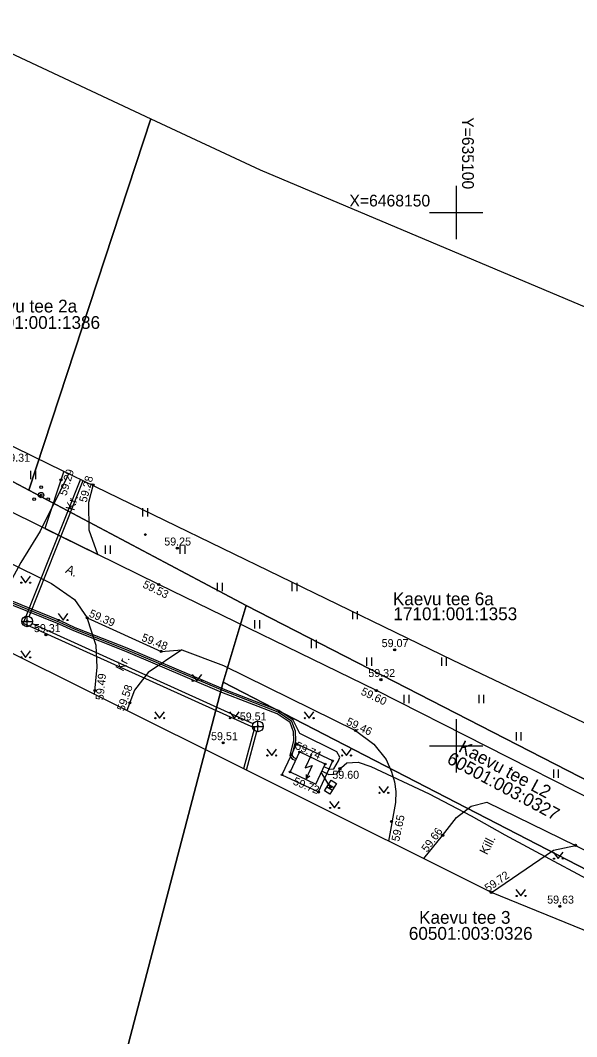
# Model space of a CAD drawing. Extents: x 634492 to 636012, y 6467244 to 6469078.
# Drawn here: x 635059.1 to 635111.3, y 6468072.7 to 6468168 of the extents above; entities that cross this region are included whole.
import ezdxf

# ---------------------------------------------------------------- set-up
doc = ezdxf.new("R2010")
doc.units = 0
for name, color, linetype in [('ELRAJATISMP', 7, 'Continuous'), ('HALJASTUS', 7, 'Continuous'), ('HOONE', 7, 'Continuous'), ('KKAEV', 7, 'Continuous'), ('KORGUS-EH2000', 7, 'Continuous'), ('KPKAABEL', 7, 'Continuous'), ('KTRASS', 7, 'Continuous'), ('MOOTMPUNKT', 7, 'Continuous'), ('MOOTPIIR', 7, 'Continuous'), ('MPKAABEL', 7, 'Continuous'), ('PIIR', 7, 'Continuous'), ('PUU', 7, 'Continuous'), ('TEE', 7, 'Continuous'), ('VORK', 7, 'Continuous'), ('VTRASS', 7, 'Continuous')]:
    doc.layers.add(name, color=color, linetype=linetype)

msp = doc.modelspace()

# ---------------------------------------------------------------- linework, layer by layer
at = {"layer": 'ELRAJATISMP'}
for p, q in [((635087.888, 6468096.164), (635088.393, 6468095.846)), ((635088.033, 6468096.394), (635088.538, 6468096.076))]:
    msp.add_line(p, q, dxfattribs=at)
msp.add_lwpolyline([(635087.642, 6468095.774), (635088.279, 6468096.784), (635088.784, 6468096.466), (635088.147, 6468095.456)], close=True, dxfattribs=at)
at = {"layer": 'HALJASTUS'}
for p, q in [((635060.105, 6468125.76), (635060.105, 6468124.999)), ((635060.56, 6468125.76), (635060.56, 6468124.999)), ((635070.605, 6468122.26), (635070.605, 6468121.499)), ((635071.06, 6468122.26), (635071.06, 6468121.499)), ((635067.105, 6468118.76), (635067.105, 6468117.999)), ((635067.56, 6468118.76), (635067.56, 6468117.999)), ((635074.105, 6468118.76), (635074.105, 6468117.999)), ((635074.56, 6468118.76), (635074.56, 6468117.999)), ((635059.185, 6468115.891), (635059.648, 6468115.284)), ((635059.648, 6468115.284), (635060.094, 6468115.891)), ((635077.605, 6468115.26), (635077.605, 6468114.499)), ((635078.06, 6468115.26), (635078.06, 6468114.499)), ((635084.605, 6468115.26), (635084.605, 6468114.499)), ((635085.06, 6468115.26), (635085.06, 6468114.499)), ((635062.685, 6468112.391), (635063.148, 6468111.784)), ((635063.148, 6468111.784), (635063.594, 6468112.391)), ((635090.27, 6468112.617), (635090.27, 6468111.856)), ((635090.725, 6468112.617), (635090.725, 6468111.856)), ((635081.105, 6468111.76), (635081.105, 6468110.999)), ((635081.56, 6468111.76), (635081.56, 6468110.999)), ((635086.42, 6468109.914), (635086.42, 6468109.153)), ((635086.875, 6468109.914), (635086.875, 6468109.153)), ((635059.185, 6468108.891), (635059.648, 6468108.284)), ((635059.648, 6468108.284), (635060.094, 6468108.891)), ((635091.605, 6468108.26), (635091.605, 6468107.499)), ((635092.06, 6468108.26), (635092.06, 6468107.499)), ((635098.605, 6468108.26), (635098.605, 6468107.499)), ((635099.06, 6468108.26), (635099.06, 6468107.499)), ((635075.242, 6468106.687), (635075.705, 6468106.081)), ((635075.705, 6468106.081), (635076.151, 6468106.687)), ((635095.105, 6468104.76), (635095.105, 6468103.999)), ((635095.56, 6468104.76), (635095.56, 6468103.999)), ((635102.105, 6468104.76), (635102.105, 6468103.999)), ((635102.56, 6468104.76), (635102.56, 6468103.999)), ((635071.742, 6468103.187), (635072.205, 6468102.581)), ((635072.205, 6468102.581), (635072.651, 6468103.187)), ((635078.742, 6468103.187), (635079.205, 6468102.581)), ((635079.205, 6468102.581), (635079.651, 6468103.187)), ((635085.742, 6468103.187), (635086.205, 6468102.581)), ((635086.205, 6468102.581), (635086.651, 6468103.187)), ((635105.605, 6468101.26), (635105.605, 6468100.499)), ((635106.06, 6468101.26), (635106.06, 6468100.499)), ((635082.242, 6468099.687), (635082.705, 6468099.081)), ((635082.705, 6468099.081), (635083.151, 6468099.687)), ((635089.242, 6468099.687), (635089.705, 6468099.081)), ((635089.705, 6468099.081), (635090.151, 6468099.687)), ((635109.105, 6468097.76), (635109.105, 6468096.999)), ((635109.56, 6468097.76), (635109.56, 6468096.999)), ((635092.742, 6468096.187), (635093.205, 6468095.581)), ((635093.205, 6468095.581), (635093.651, 6468096.187)), ((635088.121, 6468094.777), (635088.584, 6468094.17)), ((635088.584, 6468094.17), (635089.03, 6468094.777)), ((635109.099, 6468090.025), (635109.562, 6468089.418)), ((635109.562, 6468089.418), (635110.008, 6468090.025)), ((635105.599, 6468086.525), (635106.062, 6468085.918)), ((635106.062, 6468085.918), (635106.508, 6468086.525))]:
    msp.add_line(p, q, dxfattribs=at)
for centre in [(635059.247, 6468115.284), (635060.076, 6468115.284), (635062.747, 6468111.784), (635063.576, 6468111.784), (635059.247, 6468108.284), (635060.076, 6468108.284), (635075.304, 6468106.081), (635076.133, 6468106.081), (635071.804, 6468102.581), (635072.633, 6468102.581), (635078.804, 6468102.581), (635079.633, 6468102.581), (635085.804, 6468102.581), (635086.633, 6468102.581), (635082.304, 6468099.081), (635083.133, 6468099.081), (635089.304, 6468099.081), (635090.133, 6468099.081), (635092.804, 6468095.581), (635093.633, 6468095.581), (635088.183, 6468094.17), (635089.012, 6468094.17), (635109.161, 6468089.418), (635109.99, 6468089.418), (635105.661, 6468085.918), (635106.49, 6468085.918)]:
    msp.add_circle(centre, 0.055, dxfattribs=at)
at = {"layer": 'HOONE'}
for p, q in [((635086.421, 6468099.169), (635085.852, 6468097.926)), ((635085.852, 6468097.926), (635086.5, 6468098.151)), ((635086.5, 6468098.151), (635085.945, 6468096.922)), ((635085.945, 6468097.319), (635085.945, 6468096.922)), ((635085.945, 6468096.922), (635086.276, 6468097.186))]:
    msp.add_line(p, q, dxfattribs=at)
msp.add_lwpolyline([(635087.721, 6468098.286), (635085.312, 6468099.423), (635084.429, 6468097.551), (635086.838, 6468096.414), (635087.721, 6468098.286)], dxfattribs=at)
at = {"layer": 'KKAEV'}
for p, q in [((635059.788, 6468111.159), (635059.788, 6468112.159)), ((635059.288, 6468111.659), (635060.288, 6468111.659)), ((635080.914, 6468101.818), (635081.914, 6468101.818)), ((635081.414, 6468101.318), (635081.414, 6468102.318))]:
    msp.add_line(p, q, dxfattribs=at)
for centre in [(635059.788, 6468111.659), (635081.414, 6468101.818)]:
    msp.add_circle(centre, 0.5, dxfattribs=at)
at = {"layer": 'KORGUS-EH2000'}
for centre in [(635062.964, 6468124.92), (635065.978, 6468124.463), (635073.857, 6468118.519), (635072.118, 6468115.116), (635065.405, 6468111.989), (635061.553, 6468110.402), (635072.347, 6468108.843), (635094.232, 6468108.997), (635092.943, 6468106.197), (635066.139, 6468105.186), (635092.516, 6468105.171), (635069.405, 6468104.023), (635090.572, 6468101.428), (635078.155, 6468100.272), (635085.019, 6468100.186), (635089.1, 6468097.851), (635087.091, 6468095.669), (635093.939, 6468092.894), (635098.729, 6468091.597), (635111.178, 6468090.66), (635103.295, 6468086.257), (635109.706, 6468084.954)]:
    msp.add_circle(centre, 0.1, dxfattribs=at)
at = {"layer": 'KPKAABEL'}
for points in [[(635084.992, 6468098.574), (635084.685, 6468098.726), (635084.451, 6468099.08), (635084.787, 6468100.477), (635084.761, 6468101.318), (635084.446, 6468102.171), (635083.227, 6468102.994), (635078.048, 6468105.004), (635069.023, 6468108.832), (635064.165, 6468110.758), (635062.777, 6468111.393), (635058.239, 6468113.249), (635039.958, 6468121.47), (635020.212, 6468130.892), (635010.849, 6468135.749), (635006.854, 6468137.9), (635000.122, 6468141.071), (634998.629, 6468141.307), (634996.805, 6468142.537), (634997.06, 6468144.342), (634997.54, 6468147.57), (634999.71, 6468153.36), (635001.138, 6468156.16)], [(635085.071, 6468098.732), (635084.806, 6468098.863), (635084.64, 6468099.114), (635084.964, 6468100.459), (635084.936, 6468101.352), (635084.592, 6468102.285), (635083.309, 6468103.151), (635078.114, 6468105.167), (635069.09, 6468108.995), (635064.234, 6468110.92), (635062.847, 6468111.555), (635058.309, 6468113.411), (635040.032, 6468121.63), (635020.291, 6468131.05), (635010.931, 6468135.905), (635006.933, 6468138.058), (635000.211, 6468141.224), (634997.791, 6468141.679), (634997.204, 6468141.475), (634996.665, 6468140.041), (634995.813, 6468135.827), (634994.79, 6468130.479), (634993.736, 6468125.217)]]:
    msp.add_lwpolyline(points, dxfattribs=at)
at = {"layer": 'KTRASS'}
for points in [[(635063.681, 6468125.514), (635063.51, 6468125.134), (635061.02, 6468120.125), (635059.203, 6468117.175), (635058.133, 6468115.215), (635056.777, 6468114.739), (635054.496, 6468115.016), (635052.817, 6468115.998), (635048.694, 6468118.77), (635038.825, 6468123.351), (635028.938, 6468126.184), (635017.881, 6468129.382), (635008.817, 6468131.751), (635003.119, 6468133.071), (634997.715, 6468134.895), (634993.461, 6468135.542), (634991.362, 6468134.805), (634989.514, 6468133.218), (634988.515, 6468131.056), (634986.679, 6468124.878)], [(635059.984, 6468112.119), (635065.043, 6468124.852)], [(635080.978, 6468102.062), (635060.241, 6468111.446)], [(635080.35, 6468097.707), (635081.306, 6468101.33)]]:
    msp.add_lwpolyline(points, dxfattribs=at)
at = {"layer": 'MOOTMPUNKT'}
for centre in [(635062.964, 6468124.92), (635065.978, 6468124.463), (635061.097, 6468123.496), (635070.864, 6468119.797), (635073.857, 6468118.519), (635072.118, 6468115.116), (635065.405, 6468111.989), (635059.788, 6468111.659), (635061.553, 6468110.402), (635072.347, 6468108.843), (635094.232, 6468108.997), (635092.943, 6468106.197), (635066.139, 6468105.186), (635092.516, 6468105.171), (635069.405, 6468104.023), (635081.414, 6468101.818), (635090.572, 6468101.428), (635078.155, 6468100.272), (635085.019, 6468100.186), (635085.312, 6468099.423), (635087.721, 6468098.286), (635088.429, 6468098.582), (635089.1, 6468097.851), (635083.67, 6468097.277), (635084.429, 6468097.551), (635088.213, 6468096.12), (635087.091, 6468095.669), (635093.939, 6468092.894), (635098.729, 6468091.597), (635111.178, 6468090.66), (635103.295, 6468086.257), (635109.706, 6468084.954)]:
    msp.add_circle(centre, 0.075, dxfattribs=at)
at = {"layer": 'MOOTPIIR'}
for points in [[(634729.989, 6468289.833), (634750.804, 6468284.704), (634775.823, 6468278.361), (634795.331, 6468270.889), (634818.188, 6468259.873), (634849.36, 6468242.981), (634874.498, 6468228.089), (634900.724, 6468210.248), (634917.885, 6468201.479), (634952.478, 6468180.839), (634960.937, 6468175.172), (634964.466, 6468177.673), (634975.002, 6468173.225), (634978.38, 6468172.666), (634990.486, 6468168.308), (634998.369, 6468165.076), (635001.281, 6468163.979), (635000.273, 6468156.584), (635061.864, 6468126.398), (635099.681, 6468108.014), (635138.946, 6468089.337), (635253.62, 6468037.312)], [(635166.628, 6468058.637), (635140.298, 6468070.91), (635122.186, 6468078.569), (635103.295, 6468086.257), (635063.957, 6468105.888), (635018.857, 6468128.259), (635008.638, 6468129.582), (634989.361, 6468123.935), (634953.076, 6468136.692), (634935.419, 6468170.311), (634907.957, 6468188.325), (634892.774, 6468198.47), (634868.726, 6468211.546), (634863.84, 6468216.503), (634790.603, 6468257.391), (634766.581, 6468265.828), (634748.631, 6468268.756), (634730.828, 6468272.911)]]:
    msp.add_lwpolyline(points, dxfattribs=at)
at = {"layer": 'MPKAABEL'}
for points in [[(635064.542, 6468110.97), (635064.297, 6468111.067), (635062.911, 6468111.702), (635058.372, 6468113.558), (635040.099, 6468121.775), (635020.362, 6468131.193), (635015.475, 6468133.728)], [(635080.271, 6468104.502), (635078.175, 6468105.316), (635069.151, 6468109.143), (635064.545, 6468110.969)], [(635087.564, 6468098.04), (635088.154, 6468097.806), (635088.54, 6468097.841), (635088.972, 6468098.575), (635089.078, 6468098.936), (635088.818, 6468099.421), (635085.331, 6468101.136), (635084.724, 6468102.389), (635083.384, 6468103.294), (635080.271, 6468104.502)], [(635087.374, 6468097.64), (635088.066, 6468097.295), (635088.803, 6468097.378), (635089.253, 6468097.976), (635089.743, 6468098.409), (635090.811, 6468098.458), (635091.986, 6468098.055), (635097.454, 6468095.485), (635101.406, 6468093.421), (635104.551, 6468091.649), (635109.143, 6468089.186), (635115.796, 6468085.621)], [(635087.315, 6468097.514), (635088.185, 6468096.085)]]:
    msp.add_lwpolyline(points, dxfattribs=at)
at = {"layer": 'PIIR'}
for points in [[(635051.84, 6468128.24), (635055.76, 6468134.83), (635053.77, 6468141.23), (635047.43, 6468147.65), (635055.58, 6468166.17), (635071.38, 6468158.77), (635059.93, 6468123.95)], [(635080.32, 6468113.14), (635059.93, 6468123.95), (635071.38, 6468158.77), (635081.62, 6468154), (635132.21, 6468132.65), (635140.87, 6468128.84), (635138.03, 6468109.47), (635135.86, 6468084.61)], [(634997.04, 6468155.43), (635051.84, 6468128.24), (635080.32, 6468113.14), (635078.16, 6468105.95), (635047.11, 6467987.54), (635032.65, 6467991.52), (634950.38, 6468014.11), (634966.59, 6468068.8), (634968.83, 6468073.68), (634979.92, 6468104.42)], [(635080.32, 6468113.14), (635135.86, 6468084.61), (635135.15, 6468076.54), (635078.16, 6468105.95)], [(635047.11, 6467987.54), (635078.16, 6468105.95), (635135.15, 6468076.54), (635135.03, 6468075.16), (635097.18, 6467969.59)]]:
    msp.add_lwpolyline(points, close=True, dxfattribs=at)
at = {"layer": 'PUU'}
for centre, radius in [((635061.097, 6468123.496), 0.25), ((635061.097, 6468124.246), 0.125), ((635060.447, 6468123.121), 0.125), ((635061.747, 6468123.121), 0.125)]:
    msp.add_circle(centre, radius, dxfattribs=at)
at = {"layer": 'TEE'}
for points in [[(635177.448, 6468064.169), (635155.92, 6468074.102), (635134.072, 6468084.667), (635123.747, 6468089.24), (635113.206, 6468094.678), (635092.516, 6468105.171), (635072.118, 6468115.116), (635050.752, 6468125.603), (635043.107, 6468129.126), (635038.285, 6468131.19), (635031.168, 6468135.534), (635014.842, 6468144.327), (635015.087, 6468144.877), (635008.348, 6468148.221), (635000.045, 6468152.487), (634995.354, 6468154.924), (634994.388, 6468155.832), (634997.458, 6468165.408)], [(635063.233, 6468125.732), (635061.45, 6468120.352), (635066.401, 6468117.922), (635065.593, 6468120.209), (635065.561, 6468122.827), (635065.963, 6468124.405)], [(635048.888, 6468121.755), (635062.084, 6468115.22), (635064.234, 6468113.724), (635065.405, 6468111.989), (635072.347, 6468108.843), (635074.296, 6468108.988), (635078.188, 6468107.509), (635090.572, 6468101.428), (635092.289, 6468100.153), (635093.424, 6468098.708), (635093.922, 6468097.555), (635094.217, 6468096.611), (635094.35, 6468095.705), (635094.311, 6468094.687), (635093.655, 6468091.068)], [(635066.103, 6468104.817), (635066.355, 6468107.378), (635066.261, 6468109.385), (635065.405, 6468111.989), (635072.347, 6468108.843), (635074.296, 6468108.988), (635071.12, 6468106.875), (635069.86, 6468105.207), (635069.13, 6468103.307)], [(635088.429, 6468098.582), (635085.019, 6468100.186), (635083.67, 6468097.277), (635087.091, 6468095.669), (635088.429, 6468098.582)], [(635096.954, 6468089.422), (635098.729, 6468091.597), (635100.031, 6468093.284), (635101.388, 6468094.345), (635102.877, 6468094.725), (635111.178, 6468090.66), (635119.033, 6468086.796), (635131.9, 6468080.355), (635136.786, 6468077.817), (635135.893, 6468074.842), (635135.983, 6468074.808), (635135.267, 6468072.924), (635140.028, 6468071.169), (635140.289, 6468071.581), (635151.668, 6468067.259), (635151.282, 6468065.928)], [(635103.295, 6468086.257), (635109.118, 6468090.201), (635111.178, 6468090.66)]]:
    msp.add_lwpolyline(points, dxfattribs=at)
at = {"layer": 'VORK'}
for p, q in [((635100, 6468152.5), (635100, 6468147.5)), ((635097.5, 6468150), (635102.5, 6468150)), ((635100, 6468102.5), (635100, 6468097.5)), ((635097.5, 6468100), (635102.5, 6468100))]:
    msp.add_line(p, q, dxfattribs=at)
at = {"layer": 'VTRASS'}
msp.add_lwpolyline([(635064.774, 6468124.983), (635059.412, 6468111.492), (635081.089, 6468101.682), (635080.076, 6468097.844)], dxfattribs=at)

# ---------------------------------------------------------------- texts
at = {"layer": 'KORGUS-EH2000'}
for s, p in [('59.31', (635057.551, 6468126.624)), ('59.25', (635072.638, 6468118.769)), ('59.31', (635060.421, 6468110.652)), ('59.07', (635093.013, 6468109.247)), ('59.32', (635091.76, 6468106.447)), ('59.51', (635079.717, 6468102.369)), ('59.51', (635077.023, 6468100.522)), ('59.60', (635088.389, 6468096.906)), ('59.63', (635108.523, 6468085.204))]:
    msp.add_text(s, height=0.75, dxfattribs=at).set_placement(p)
for s, rotation, p in [('59.29', 73.06234, (635063.465, 6468123.389)), ('59.28', 75.2678, (635065.355, 6468122.76)), ('59.53', 334.17486, (635070.553, 6468114.872)), ('59.39', 336.47231, (635065.516, 6468112.133)), ('59.48', 338.12739, (635070.442, 6468109.865)), ('59.49', 84.19864, (635066.934, 6468104.239)), ('59.58', 71.16565, (635068.883, 6468103.196)), ('59.60', 334.57029, (635090.995, 6468104.835)), ('59.46', 334.2812, (635089.626, 6468102.018)), ('59.74', 335.45459, (635084.839, 6468099.747)), ('59.72', 337.9309, (635084.641, 6468096.395)), ('59.65', 77.7566, (635094.647, 6468090.977)), ('59.66', 53.3857, (635097.272, 6468089.962)), ('59.72', 34.6404, (635102.99, 6468086.268))]:
    msp.add_text(s, height=0.75, rotation=rotation, dxfattribs=at).set_placement(p)
at = {"layer": 'PIIR'}
for s, p in [('Kaevu tee 2a', (635055.018, 6468140.616)), ('17101:001:1386', (635055.018, 6468139.078)), ('Kaevu tee 6a', (635094.064, 6468113.17)), ('17101:001:1353', (635094.115, 6468111.768)), ('Kaevu tee 3', (635096.522, 6468083.314)), ('60501:003:0326', (635095.558, 6468081.812))]:
    msp.add_text(s, height=1.2, dxfattribs=at).set_placement(p)
for s, p in [('Kaevu tee L2', (635100.124, 6468099.5)), ('60501:003:0327', (635099.038, 6468098.422))]:
    msp.add_text(s, height=1.2, rotation=331.79127, dxfattribs=at).set_placement(p)
at = {"layer": 'TEE'}
for s, rotation, p in [('Kr.', 74.76344, (635064.196, 6468121.982)), ('A.', 335.51359, (635063.306, 6468116.247)), ('Kr.', 62.85771, (635068.773, 6468106.908)), ('Kill.', 62.85771, (635102.891, 6468089.708))]:
    msp.add_text(s, height=0.85, rotation=rotation, dxfattribs=at).set_placement(p)
at = {"layer": 'VORK'}
msp.add_text('Y=635100', height=1.1, rotation=270, dxfattribs=at).set_placement((635100.55, 6468158.917))
msp.add_text('X=6468150', height=1.1, dxfattribs=at).set_placement((635089.992, 6468150.55))

doc.saveas('drawing.dxf')
